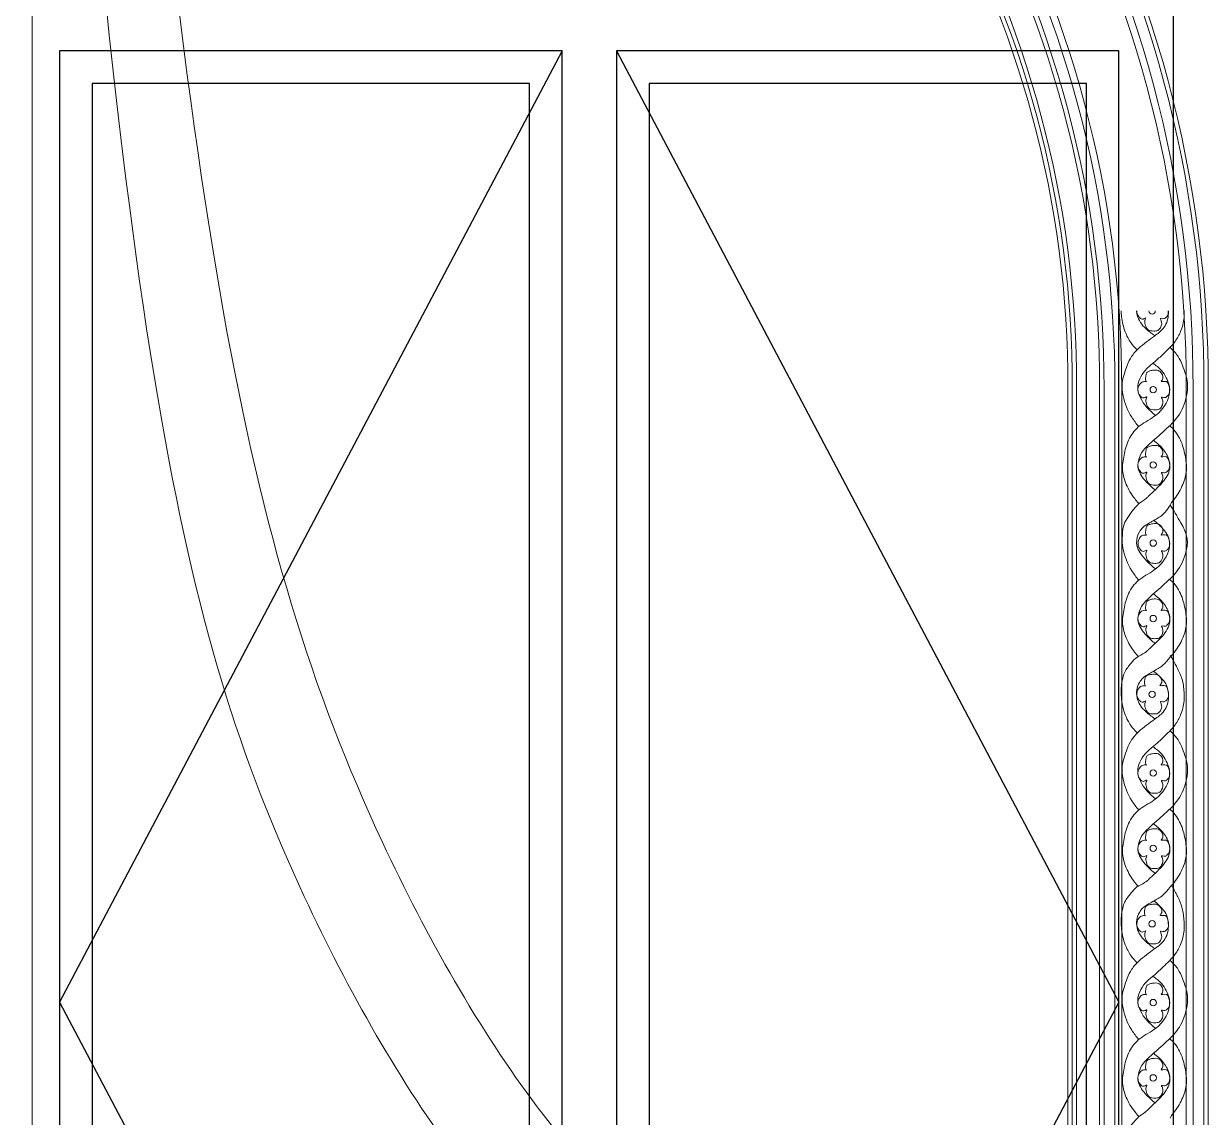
# Model space of a CAD drawing. Header units: millimetres. Extents: x -10942 to 92711, y -16583 to 30009.
# Drawn here: x 62339 to 63429, y 20231 to 21237 of the extents above; entities that cross this region are included whole.
import ezdxf
from ezdxf.lldxf.tags import DXFTag

# ---------------------------------------------------------------- set-up
doc = ezdxf.new("R2010")
doc.units = ezdxf.units.MM
doc.header["$LTSCALE"] = 1000
doc.header["$MEASUREMENT"] = 0
doc.linetypes.add('CENTERX2', pattern=[4, 2.5, -0.5, 0.5, -0.5])
for name, color, linetype in [('8', 8, 'Continuous'), ('Layer3', 3, 'Continuous'), ('Layer7', 8, 'Continuous'), ('WOOD', 23, 'Continuous'), ('WOOD 01', 34, 'Continuous')]:
    doc.layers.add(name, color=color, linetype=linetype)
doc.layers.add('Bronze', color=40, linetype='Continuous', lineweight=0)
doc.layers.add('Fabric', color=253, linetype='Continuous', lineweight=0)
tags = doc.linetypes.add('DASHED2', pattern=[0.375, 0.25, -0.125]).pattern_tags.tags
tags[6:7] = [DXFTag(74, 4), DXFTag(75, 0), DXFTag(340, '0'), DXFTag(46, 1.0), DXFTag(50, 0.0), DXFTag(44, 0.0), DXFTag(45, 0.0)]
tags[4:5] = [DXFTag(74, 4), DXFTag(75, 0), DXFTag(340, '0'), DXFTag(46, 1.0), DXFTag(50, 0.0), DXFTag(44, 0.0), DXFTag(45, 0.0)]

# ---------------------------------------------------------------- blocks, each defined once
blk = doc.blocks.new('curtain elev1')
at = {"layer": 'Fabric', "lineweight": 0}
for points, knots in [([(323481.5, -7345.6, 0), (323413.9, -8268.1, 0), (323344.9, -8615.8, 0), (323084.8, -9075.5, 0), (322864.5, -9251.8, 0), (322695, -9247.7, 0), (322592.4, -9229.4, 0), (322465.3, -9156.1, 0)], [399.730755, 399.730755, 399.730755, 399.730755, 756.841523, 881.937441, 1071.680382, 1208.200709, 1265.355331, 1265.355331, 1265.355331, 1265.355331]), ([(323423.6, -7348.4, 0), (323353.5, -8154.8, 0), (323289.9, -8535.9, 0), (323012.8, -9025.7, 0), (322792.5, -9202, 0), (322622.8, -9197.9, 0), (322519.9, -9179.5, 0), (322465.3, -9156.1, 0), (322465.3, -9156.1, 0), (322465.3, -9156.1, 0), (322465.3, -9156.1, 0)], [355.76469, 355.76469, 355.76469, 355.76469, 756.841523, 881.937441, 1071.680382, 1208.200709, 1265.782785, 1265.782785, 1265.782785, 1265.786307, 1265.786307, 1265.786307, 1265.786307])]:
    blk.add_open_spline(points, degree=3, knots=knots, dxfattribs=at)
blk = doc.blocks.new('brass accent')
at = {"layer": 'Bronze', "lineweight": 0}
for centre in [(317084.5, 116087.7, 0), (317084.5, 116018.4, 0), (317084.5, 115877.1, 0), (317083.5, 115807.4, 0), (317084.5, 115734.9, 0), (317084.5, 115665.6, 0), (317083.5, 115596.2, 0), (317084.5, 115523.7, 0), (317084.5, 115454.4, 0)]:
    blk.add_circle(centre, 2.9, dxfattribs=at)
for centre, start, end in [((317083.5, 116160.2, 0), 180, 0), ((317084.5, 115946.5, 0), 0, 180), ((317084.5, 115946.5, 0), 180, 0)]:
    blk.add_arc(centre, 2.9, start, end, dxfattribs=at)
for points, knots in [([(317069.4, 116160.2, 0), (317069.4, 116159.4, 0), (317069.7, 116157.4, 0), (317071, 116155, 0), (317073, 116152.6, 0), (317075.3, 116152.3, 0), (317078, 116154.2, 0), (317076.2, 116150.6, 0), (317077, 116147.4, 0), (317079.4, 116141.9, 0), (317084.6, 116141.6, 0), (317088.8, 116141.7, 0), (317092.2, 116145.7, 0), (317093, 116149.6, 0), (317090.4, 116154, 0), (317093.9, 116152.5, 0), (317096.3, 116153.9, 0), (317098.5, 116156.6, 0), (317098.7, 116159, 0), (317098.6, 116160.2, 0)], [0.665175, 0.665175, 0.665175, 0.665175, 0.752433, 0.872037, 0.945922, 1.061004, 1.113314, 1.158119, 1.342355, 1.522189, 1.695788, 1.830249, 1.946701, 2.195177, 2.248456, 2.330579, 2.429673, 2.544778, 2.671766, 2.671766, 2.671766, 2.671766]), ([(317078.3, 116094.9, 0), (317078.3, 116094.9, 0), (317077.2, 116095.3, 0), (317074.4, 116095.1, 0), (317071.7, 116092.6, 0), (317070.3, 116089.1, 0), (317070.4, 116085.3, 0), (317072, 116082.4, 0), (317074, 116080.1, 0), (317076.4, 116079.8, 0), (317079, 116081.7, 0), (317077.2, 116078.1, 0), (317078, 116074.8, 0), (317080.5, 116069.3, 0), (317085.6, 116069.1, 0), (317089.9, 116069.2, 0), (317093.2, 116073.1, 0), (317094.1, 116077.1, 0), (317091.4, 116081.5, 0), (317094.9, 116079.9, 0), (317097.4, 116081.3, 0), (317100.2, 116084.9, 0), (317099.6, 116089.6, 0), (317098.3, 116093.3, 0), (317096.7, 116096.4, 0), (317090.3, 116094.2, 0), (317094.3, 116097.9, 0), (317093.1, 116102.5, 0), (317089, 116106, 0), (317084.5, 116105.8, 0), (317080.9, 116105, 0), (317078.2, 116103.5, 0), (317077.7, 116100, 0), (317077.2, 116097, 0), (317078.1, 116095.3, 0), (317078.3, 116094.9, 0)], [0.24272, 0.24272, 0.24272, 0.24272, 0.245099, 0.367364, 0.497961, 0.61241, 0.752433, 0.872037, 0.945922, 1.061004, 1.113314, 1.158119, 1.342355, 1.522189, 1.695788, 1.830249, 1.946701, 2.195177, 2.248456, 2.330579, 2.429673, 2.544778, 2.780351, 2.872208, 2.950204, 3.124017, 3.171862, 3.390176, 3.520988, 3.708938, 3.82401, 3.909457, 4.005815, 4.170543, 4.207777, 4.207777, 4.207777, 4.207777]), ([(317078.3, 116025.6, 0), (317078.3, 116025.6, 0), (317077.2, 116026, 0), (317074.4, 116025.8, 0), (317071.7, 116023.3, 0), (317070.3, 116019.7, 0), (317070.4, 116016, 0), (317072, 116013.1, 0), (317074, 116010.7, 0), (317076.4, 116010.5, 0), (317079, 116012.4, 0), (317077.2, 116008.8, 0), (317078, 116005.5, 0), (317080.5, 116000, 0), (317085.6, 115999.8, 0), (317089.9, 115999.9, 0), (317093.2, 116003.8, 0), (317094.1, 116007.8, 0), (317091.4, 116012.2, 0), (317094.9, 116010.6, 0), (317097.4, 116012, 0), (317100.2, 116015.6, 0), (317099.6, 116020.3, 0), (317098.3, 116023.9, 0), (317096.7, 116027.1, 0), (317090.3, 116024.9, 0), (317094.3, 116028.6, 0), (317093.1, 116033.2, 0), (317089, 116036.7, 0), (317084.5, 116036.4, 0), (317080.9, 116035.7, 0), (317078.2, 116034.2, 0), (317077.7, 116030.7, 0), (317077.2, 116027.7, 0), (317078.1, 116025.9, 0), (317078.3, 116025.6, 0)], [0.24272, 0.24272, 0.24272, 0.24272, 0.245099, 0.367364, 0.497961, 0.61241, 0.752433, 0.872037, 0.945922, 1.061004, 1.113314, 1.158119, 1.342355, 1.522189, 1.695788, 1.830249, 1.946701, 2.195177, 2.248456, 2.330579, 2.429673, 2.544778, 2.780351, 2.872208, 2.950204, 3.124017, 3.171862, 3.390176, 3.520988, 3.708938, 3.82401, 3.909457, 4.005815, 4.170543, 4.207777, 4.207777, 4.207777, 4.207777]), ([(317099.7, 115946.5, 0), (317099.6, 115947.5, 0), (317099.2, 115949.5, 0), (317098.3, 115952, 0), (317096.7, 115955.2, 0), (317090.3, 115953, 0), (317094.3, 115956.7, 0), (317093.1, 115961.3, 0), (317089, 115964.7, 0), (317084.5, 115964.5, 0), (317080.9, 115963.7, 0), (317078.2, 115962.3, 0), (317077.7, 115958.7, 0), (317077.2, 115955.8, 0), (317078.1, 115954, 0), (317078.3, 115953.7, 0)], [2.671766, 2.671766, 2.671766, 2.671766, 2.780351, 2.872208, 2.950204, 3.124017, 3.171862, 3.390176, 3.520988, 3.708938, 3.82401, 3.909457, 4.005815, 4.170543, 4.207777, 4.207777, 4.207777, 4.207777]), ([(317078.3, 115953.7, 0), (317078.3, 115953.7, 0), (317077.2, 115954.1, 0), (317074.4, 115953.9, 0), (317071.7, 115951.3, 0), (317070.7, 115948.6, 0), (317070.5, 115947, 0), (317070.5, 115946.5, 0)], [0.2427204, 0.2427204, 0.2427204, 0.2427204, 0.2450992, 0.367364, 0.4979612, 0.61241, 0.6651752, 0.6651752, 0.6651752, 0.6651752]), ([(317070.5, 115946.5, 0), (317070.4, 115945.6, 0), (317070.7, 115943.6, 0), (317072, 115941.2, 0), (317074, 115938.8, 0), (317076.4, 115938.6, 0), (317079, 115940.4, 0), (317077.2, 115936.8, 0), (317078, 115933.6, 0), (317080.5, 115928.1, 0), (317085.6, 115927.8, 0), (317089.9, 115927.9, 0), (317093.2, 115931.9, 0), (317094.1, 115935.8, 0), (317091.4, 115940.2, 0), (317094.9, 115938.7, 0), (317097.4, 115940.1, 0), (317099.5, 115942.8, 0), (317099.7, 115945.2, 0), (317099.7, 115946.5, 0)], [0.665175, 0.665175, 0.665175, 0.665175, 0.752433, 0.872037, 0.945922, 1.061004, 1.113314, 1.158119, 1.342355, 1.522189, 1.695788, 1.830249, 1.946701, 2.195177, 2.248456, 2.330579, 2.429673, 2.544778, 2.671766, 2.671766, 2.671766, 2.671766]), ([(317078.3, 115884.4, 0), (317078.3, 115884.4, 0), (317077.2, 115884.8, 0), (317074.4, 115884.6, 0), (317071.7, 115882, 0), (317070.3, 115878.5, 0), (317070.4, 115874.7, 0), (317072, 115871.9, 0), (317074, 115869.5, 0), (317076.4, 115869.2, 0), (317079, 115871.1, 0), (317077.2, 115867.5, 0), (317078, 115864.2, 0), (317080.5, 115858.8, 0), (317085.6, 115858.5, 0), (317089.9, 115858.6, 0), (317093.2, 115862.6, 0), (317094.1, 115866.5, 0), (317091.4, 115870.9, 0), (317094.9, 115869.4, 0), (317097.4, 115870.8, 0), (317100.2, 115874.4, 0), (317099.6, 115879.1, 0), (317098.3, 115882.7, 0), (317096.7, 115885.9, 0), (317090.3, 115883.7, 0), (317094.3, 115887.4, 0), (317093.1, 115892, 0), (317089, 115895.4, 0), (317084.5, 115895.2, 0), (317080.9, 115894.4, 0), (317078.2, 115892.9, 0), (317077.7, 115889.4, 0), (317077.2, 115886.4, 0), (317078.1, 115884.7, 0), (317078.3, 115884.4, 0)], [0.24272, 0.24272, 0.24272, 0.24272, 0.245099, 0.367364, 0.497961, 0.61241, 0.752433, 0.872037, 0.945922, 1.061004, 1.113314, 1.158119, 1.342355, 1.522189, 1.695788, 1.830249, 1.946701, 2.195177, 2.248456, 2.330579, 2.429673, 2.544778, 2.780351, 2.872208, 2.950204, 3.124017, 3.171862, 3.390176, 3.520988, 3.708938, 3.82401, 3.909457, 4.005815, 4.170543, 4.207777, 4.207777, 4.207777, 4.207777]), ([(317077.3, 115815, 0), (317077.3, 115815, 0), (317076.2, 115815.4, 0), (317073.4, 115815.2, 0), (317070.7, 115812.7, 0), (317069.3, 115809.2, 0), (317069.4, 115805.4, 0), (317071, 115802.5, 0), (317073, 115800.2, 0), (317075.3, 115799.9, 0), (317078, 115801.8, 0), (317076.2, 115798.2, 0), (317077, 115794.9, 0), (317079.4, 115789.4, 0), (317084.6, 115789.2, 0), (317088.8, 115789.3, 0), (317092.2, 115793.3, 0), (317093, 115797.2, 0), (317090.4, 115801.6, 0), (317093.9, 115800, 0), (317096.3, 115801.4, 0), (317099.2, 115805, 0), (317098.5, 115809.8, 0), (317097.3, 115813.4, 0), (317095.7, 115816.5, 0), (317089.3, 115814.3, 0), (317093.2, 115818, 0), (317092.1, 115822.6, 0), (317088, 115826.1, 0), (317083.4, 115825.9, 0), (317079.9, 115825.1, 0), (317077.1, 115823.6, 0), (317076.6, 115820.1, 0), (317076.2, 115817.1, 0), (317077.1, 115815.4, 0), (317077.2, 115815, 0)], [0.24272, 0.24272, 0.24272, 0.24272, 0.245099, 0.367364, 0.497961, 0.61241, 0.752433, 0.872037, 0.945922, 1.061004, 1.113314, 1.158119, 1.342355, 1.522189, 1.695788, 1.830249, 1.946701, 2.195177, 2.248456, 2.330579, 2.429673, 2.544778, 2.780351, 2.872208, 2.950204, 3.124017, 3.171862, 3.390176, 3.520988, 3.708938, 3.82401, 3.909457, 4.005815, 4.170543, 4.207777, 4.207777, 4.207777, 4.207777]), ([(317078.3, 115742.1, 0), (317078.3, 115742.1, 0), (317077.2, 115742.5, 0), (317074.4, 115742.3, 0), (317071.7, 115739.8, 0), (317070.3, 115736.2, 0), (317070.4, 115732.4, 0), (317072, 115729.6, 0), (317074, 115727.2, 0), (317076.4, 115727, 0), (317079, 115728.9, 0), (317077.2, 115725.3, 0), (317078, 115722, 0), (317080.5, 115716.5, 0), (317085.6, 115716.2, 0), (317089.9, 115716.4, 0), (317093.2, 115720.3, 0), (317094.1, 115724.3, 0), (317091.4, 115728.7, 0), (317094.9, 115727.1, 0), (317097.4, 115728.5, 0), (317100.2, 115732.1, 0), (317099.6, 115736.8, 0), (317098.3, 115740.4, 0), (317096.7, 115743.6, 0), (317090.3, 115741.4, 0), (317094.3, 115745.1, 0), (317093.1, 115749.7, 0), (317089, 115753.2, 0), (317084.5, 115752.9, 0), (317080.9, 115752.2, 0), (317078.2, 115750.7, 0), (317077.7, 115747.2, 0), (317077.2, 115744.2, 0), (317078.1, 115742.4, 0), (317078.3, 115742.1, 0)], [0.24272, 0.24272, 0.24272, 0.24272, 0.245099, 0.367364, 0.497961, 0.61241, 0.752433, 0.872037, 0.945922, 1.061004, 1.113314, 1.158119, 1.342355, 1.522189, 1.695788, 1.830249, 1.946701, 2.195177, 2.248456, 2.330579, 2.429673, 2.544778, 2.780351, 2.872208, 2.950204, 3.124017, 3.171862, 3.390176, 3.520988, 3.708938, 3.82401, 3.909457, 4.005815, 4.170543, 4.207777, 4.207777, 4.207777, 4.207777]), ([(317078.3, 115672.8, 0), (317078.3, 115672.8, 0), (317077.2, 115673.2, 0), (317074.4, 115673, 0), (317071.7, 115670.5, 0), (317070.3, 115666.9, 0), (317070.4, 115663.1, 0), (317072, 115660.3, 0), (317074, 115657.9, 0), (317076.4, 115657.7, 0), (317079, 115659.5, 0), (317077.2, 115655.9, 0), (317078, 115652.7, 0), (317080.5, 115647.2, 0), (317085.6, 115646.9, 0), (317089.9, 115647.1, 0), (317093.2, 115651, 0), (317094.1, 115654.9, 0), (317091.4, 115659.4, 0), (317094.9, 115657.8, 0), (317097.4, 115659.2, 0), (317100.2, 115662.8, 0), (317099.6, 115667.5, 0), (317098.3, 115671.1, 0), (317096.7, 115674.3, 0), (317090.3, 115672.1, 0), (317094.3, 115675.8, 0), (317093.1, 115680.4, 0), (317089, 115683.9, 0), (317084.5, 115683.6, 0), (317080.9, 115682.9, 0), (317078.2, 115681.4, 0), (317077.7, 115677.9, 0), (317077.2, 115674.9, 0), (317078.1, 115673.1, 0), (317078.3, 115672.8, 0)], [0.24272, 0.24272, 0.24272, 0.24272, 0.245099, 0.367364, 0.497961, 0.61241, 0.752433, 0.872037, 0.945922, 1.061004, 1.113314, 1.158119, 1.342355, 1.522189, 1.695788, 1.830249, 1.946701, 2.195177, 2.248456, 2.330579, 2.429673, 2.544778, 2.780351, 2.872208, 2.950204, 3.124017, 3.171862, 3.390176, 3.520988, 3.708938, 3.82401, 3.909457, 4.005815, 4.170543, 4.207777, 4.207777, 4.207777, 4.207777]), ([(317077.3, 115603.4, 0), (317077.3, 115603.5, 0), (317076.2, 115603.9, 0), (317073.4, 115603.7, 0), (317070.7, 115601.1, 0), (317069.3, 115597.6, 0), (317069.4, 115593.8, 0), (317071, 115591, 0), (317073, 115588.6, 0), (317075.3, 115588.3, 0), (317078, 115590.2, 0), (317076.2, 115586.6, 0), (317077, 115583.3, 0), (317079.4, 115577.9, 0), (317084.6, 115577.6, 0), (317088.8, 115577.7, 0), (317092.2, 115581.7, 0), (317093, 115585.6, 0), (317090.4, 115590, 0), (317093.9, 115588.5, 0), (317096.3, 115589.8, 0), (317099.2, 115593.5, 0), (317098.5, 115598.2, 0), (317097.3, 115601.8, 0), (317095.7, 115605, 0), (317089.3, 115602.8, 0), (317093.2, 115606.5, 0), (317092.1, 115611, 0), (317088, 115614.5, 0), (317083.4, 115614.3, 0), (317079.9, 115613.5, 0), (317077.1, 115612, 0), (317076.6, 115608.5, 0), (317076.2, 115605.5, 0), (317077.1, 115603.8, 0), (317077.2, 115603.5, 0)], [0.24272, 0.24272, 0.24272, 0.24272, 0.245099, 0.367364, 0.497961, 0.61241, 0.752433, 0.872037, 0.945922, 1.061004, 1.113314, 1.158119, 1.342355, 1.522189, 1.695788, 1.830249, 1.946701, 2.195177, 2.248456, 2.330579, 2.429673, 2.544778, 2.780351, 2.872208, 2.950204, 3.124017, 3.171862, 3.390176, 3.520988, 3.708938, 3.82401, 3.909457, 4.005815, 4.170543, 4.207777, 4.207777, 4.207777, 4.207777]), ([(317078.3, 115530.9, 0), (317078.3, 115530.9, 0), (317077.2, 115531.3, 0), (317074.4, 115531.1, 0), (317071.7, 115528.6, 0), (317070.3, 115525, 0), (317070.4, 115521.3, 0), (317072, 115518.4, 0), (317074, 115516, 0), (317076.4, 115515.8, 0), (317079, 115517.7, 0), (317077.2, 115514.1, 0), (317078, 115510.8, 0), (317080.5, 115505.3, 0), (317085.6, 115505.1, 0), (317089.9, 115505.2, 0), (317093.2, 115509.1, 0), (317094.1, 115513.1, 0), (317091.4, 115517.5, 0), (317094.9, 115515.9, 0), (317097.4, 115517.3, 0), (317100.2, 115520.9, 0), (317099.6, 115525.6, 0), (317098.3, 115529.2, 0), (317096.7, 115532.4, 0), (317090.3, 115530.2, 0), (317094.3, 115533.9, 0), (317093.1, 115538.5, 0), (317089, 115542, 0), (317084.5, 115541.7, 0), (317080.9, 115541, 0), (317078.2, 115539.5, 0), (317077.7, 115536, 0), (317077.2, 115533, 0), (317078.1, 115531.2, 0), (317078.3, 115530.9, 0)], [0.24272, 0.24272, 0.24272, 0.24272, 0.245099, 0.367364, 0.497961, 0.61241, 0.752433, 0.872037, 0.945922, 1.061004, 1.113314, 1.158119, 1.342355, 1.522189, 1.695788, 1.830249, 1.946701, 2.195177, 2.248456, 2.330579, 2.429673, 2.544778, 2.780351, 2.872208, 2.950204, 3.124017, 3.171862, 3.390176, 3.520988, 3.708938, 3.82401, 3.909457, 4.005815, 4.170543, 4.207777, 4.207777, 4.207777, 4.207777]), ([(317078.3, 115461.6, 0), (317078.3, 115461.6, 0), (317077.2, 115462, 0), (317074.4, 115461.8, 0), (317071.7, 115459.3, 0), (317070.3, 115455.7, 0), (317070.4, 115451.9, 0), (317072, 115449.1, 0), (317074, 115446.7, 0), (317076.4, 115446.5, 0), (317079, 115448.4, 0), (317077.2, 115444.7, 0), (317078, 115441.5, 0), (317080.5, 115436, 0), (317085.6, 115435.7, 0), (317089.9, 115435.9, 0), (317093.2, 115439.8, 0), (317094.1, 115443.8, 0), (317091.4, 115448.2, 0), (317094.9, 115446.6, 0), (317097.4, 115448, 0), (317100.2, 115451.6, 0), (317099.6, 115456.3, 0), (317098.3, 115459.9, 0), (317096.7, 115463.1, 0), (317090.3, 115460.9, 0), (317094.3, 115464.6, 0), (317093.1, 115469.2, 0), (317089, 115472.7, 0), (317084.5, 115472.4, 0), (317080.9, 115471.7, 0), (317078.2, 115470.2, 0), (317077.7, 115466.7, 0), (317077.2, 115463.7, 0), (317078.1, 115461.9, 0), (317078.3, 115461.6, 0)], [0.24272, 0.24272, 0.24272, 0.24272, 0.245099, 0.367364, 0.497961, 0.61241, 0.752433, 0.872037, 0.945922, 1.061004, 1.113314, 1.158119, 1.342355, 1.522189, 1.695788, 1.830249, 1.946701, 2.195177, 2.248456, 2.330579, 2.429673, 2.544778, 2.780351, 2.872208, 2.950204, 3.124017, 3.171862, 3.390176, 3.520988, 3.708938, 3.82401, 3.909457, 4.005815, 4.170543, 4.207777, 4.207777, 4.207777, 4.207777])]:
    blk.add_open_spline(points, degree=3, knots=knots, dxfattribs=at)
at = {"layer": 'WOOD', "lineweight": 0}
for points, knots in [([(317055, 116160.2, 0), (317055, 116158.5, 0), (317055.5, 116151.9, 0), (317057.8, 116141.8, 0), (317063.1, 116131.4, 0), (317067.5, 116126.4, 0), (317069.6, 116124.3, 0)], [1.316854, 1.316854, 1.316854, 1.316854, 1.496468, 1.998987, 2.380781, 2.689248, 2.689248, 2.689248, 2.689248]), ([(317098.4, 116160.2, 0), (317098.4, 116158.9, 0), (317098.4, 116152.9, 0), (317095.3, 116143.9, 0), (317084.4, 116136.3, 0), (317071.8, 116127.1, 0), (317064.3, 116118.5, 0), (317061, 116111.3, 0), (317057.5, 116102, 0), (317055.4, 116092.4, 0), (317056.9, 116078.3, 0), (317062, 116065.7, 0), (317068.7, 116056.5, 0), (317071.2, 116053.6, 0)], [1.339474, 1.339474, 1.339474, 1.339474, 1.496468, 1.998987, 2.380781, 2.959233, 3.345171, 3.70483, 3.981012, 4.228697, 4.629229, 5.39027, 5.739901, 5.739901, 5.739901, 5.739901]), ([(317069.2, 116160.2, 0), (317069.2, 116159, 0), (317069.9, 116152.6, 0), (317076.6, 116144.1, 0), (317083, 116139.5, 0), (317086, 116137.4, 0)], [1.3741076, 1.3741076, 1.3741076, 1.3741076, 1.4964678, 1.9989867, 2.3646844, 2.3646844, 2.3646844, 2.3646844]), ([(317113, 116160.2, 0), (317113.1, 116158.2, 0), (317113, 116151.4, 0), (317110.6, 116142.2, 0), (317104.1, 116130.3, 0), (317094.9, 116121.7, 0), (317086.1, 116113.3, 0), (317079.2, 116108.3, 0), (317072.7, 116100.2, 0), (317069.2, 116089.5, 0), (317073, 116076.9, 0), (317081, 116068.4, 0), (317086.7, 116064, 0)], [1.266036, 1.266036, 1.266036, 1.266036, 1.496468, 1.998987, 2.380781, 2.959233, 3.345171, 3.70483, 3.981012, 4.228697, 4.629229, 5.37691, 5.37691, 5.37691, 5.37691]), ([(317099.9, 116126.6, 0), (317100.2, 116126.4, 0), (317103.3, 116123.6, 0), (317107.7, 116118.5, 0), (317111, 116111.3, 0), (317114.5, 116102, 0), (317116.7, 116092.4, 0), (317115.1, 116078.3, 0), (317109.2, 116063.7, 0), (317096.6, 116051.4, 0), (317079.8, 116036.8, 0), (317072.8, 116029.7, 0), (317068.3, 116015, 0), (317077.5, 116002.9, 0), (317083.6, 115997.5, 0), (317086.2, 115995.4, 0)], [2.923962, 2.923962, 2.923962, 2.923962, 2.959233, 3.345171, 3.70483, 3.981012, 4.228697, 4.629229, 5.39027, 5.986881, 6.507858, 7.008636, 7.490853, 7.950217, 8.304186, 8.304186, 8.304186, 8.304186]), ([(317084.2, 116112, 0), (317087, 116109.9, 0), (317092.1, 116106.4, 0), (317096.6, 116099, 0), (317100.1, 116090.7, 0), (317099.2, 116076.4, 0), (317087.2, 116062.5, 0), (317070.5, 116055, 0), (317060.9, 116041.7, 0), (317057.5, 116027.6, 0), (317055.3, 116013.6, 0), (317059.4, 115999.7, 0), (317065.1, 115990, 0), (317069.5, 115984.9, 0), (317071.4, 115982.8, 0)], [3.346929, 3.346929, 3.346929, 3.346929, 3.70483, 3.981012, 4.228697, 4.629229, 5.39027, 5.986881, 6.507858, 7.008636, 7.490853, 7.950217, 8.476278, 8.642879, 8.642879, 8.642879, 8.642879]), ([(317099.6, 116054.5, 0), (317100, 116054.2, 0), (317104.1, 116050.5, 0), (317110.5, 116041.7, 0), (317113.9, 116027.6, 0), (317116.1, 116013.6, 0), (317112, 115999.7, 0), (317106.4, 115990.1, 0), (317102.2, 115985.1, 0), (317100, 115981.4, 0)], [5.933766, 5.933766, 5.933766, 5.933766, 5.986881, 6.507858, 7.008636, 7.490853, 7.950217, 8.476278, 8.626185, 8.626185, 8.626185, 8.626185]), ([(317084.8, 116041.1, 0), (317086.5, 116039.7, 0), (317092.2, 116035.1, 0), (317097.6, 116028.2, 0), (317101.7, 116015.2, 0), (317093.3, 116001.3, 0), (317082.5, 115992.2, 0), (317078.3, 115987.6, 0), (317071.4, 115982.8, 0)], [6.300023, 6.300023, 6.300023, 6.300023, 6.507858, 7.008636, 7.490853, 7.950217, 8.476278, 8.628462, 8.628462, 8.628462, 8.628462]), ([(317071.4, 115982.8, 0), (317067.3, 115978.7, 0), (317063.6, 115974.2, 0), (317058.8, 115966.6, 0), (317056.4, 115961.7, 0), (317056, 115952.6, 0), (317056, 115946.5, 0)], [0, 0, 0, 0, 0.265218, 0.610462, 1.007411, 1.316854, 1.316854, 1.316854, 1.316854]), ([(317100, 115981.4, 0), (317095.1, 115973.5, 0), (317086.2, 115967.7, 0), (317078.4, 115964.1, 0), (317071.3, 115958.1, 0), (317069.1, 115950.2, 0), (317069.2, 115946.5, 0)], [0.051478, 0.051478, 0.051478, 0.051478, 0.265218, 0.610462, 1.007411, 1.374108, 1.374108, 1.374108, 1.374108]), ([(317100, 115981.4, 0), (317104, 115975.8, 0), (317107.1, 115969.8, 0), (317111.4, 115962.7, 0), (317113.3, 115958.7, 0), (317115.6, 115952.5, 0), (317116, 115946.5, 0)], [0.062674, 0.062674, 0.062674, 0.062674, 0.265218, 0.610462, 1.007411, 1.266036, 1.266036, 1.266036, 1.266036]), ([(317085.2, 115967.5, 0), (317088.5, 115964.8, 0), (317093.8, 115959.4, 0), (317097, 115955.4, 0), (317099.2, 115951.1, 0), (317099.6, 115946.5, 0)], [0.323924, 0.323924, 0.323924, 0.323924, 0.610462, 1.007411, 1.339474, 1.339474, 1.339474, 1.339474]), ([(317099.6, 115946.5, 0), (317099.7, 115944, 0), (317098.2, 115934, 0), (317087.2, 115921.2, 0), (317070.5, 115913.7, 0), (317060.9, 115900.5, 0), (317057.5, 115886.3, 0), (317055.3, 115872.3, 0), (317059.4, 115858.4, 0), (317065.2, 115848.6, 0), (317069.7, 115843.4, 0), (317071, 115842, 0)], [4.376299, 4.376299, 4.376299, 4.376299, 4.629229, 5.39027, 5.986881, 6.507858, 7.008636, 7.490853, 7.950217, 8.476278, 8.663685, 8.663685, 8.663685, 8.663685]), ([(317056, 115946.5, 0), (317056.2, 115944.6, 0), (317057.6, 115935.3, 0), (317062, 115924.5, 0), (317068.7, 115915.2, 0), (317071.2, 115912.4, 0)], [4.437571, 4.437571, 4.437571, 4.437571, 4.629229, 5.39027, 5.739901, 5.739901, 5.739901, 5.739901]), ([(317069.2, 115946.5, 0), (317070, 115941.1, 0), (317073.9, 115934.7, 0), (317081, 115927.2, 0), (317086.7, 115922.7, 0)], [4.353645, 4.353645, 4.353645, 4.353645, 4.629229, 5.37691, 5.37691, 5.37691, 5.37691]), ([(317116, 115946.5, 0), (317115.8, 115944.6, 0), (317114.4, 115935.3, 0), (317109.2, 115922.4, 0), (317096.6, 115910.2, 0), (317079.8, 115895.6, 0), (317072.8, 115888.4, 0), (317068.3, 115873.7, 0), (317077.5, 115861.6, 0), (317083.6, 115856.3, 0), (317086.2, 115854.1, 0)], [4.437571, 4.437571, 4.437571, 4.437571, 4.629229, 5.39027, 5.986881, 6.507858, 7.008636, 7.490853, 7.950217, 8.304186, 8.304186, 8.304186, 8.304186]), ([(317099.6, 115913.3, 0), (317100, 115912.9, 0), (317104.1, 115909.3, 0), (317110.5, 115900.5, 0), (317113.9, 115886.3, 0), (317116.1, 115872.3, 0), (317112, 115858.4, 0), (317106.2, 115848.6, 0), (317101.7, 115843.4, 0), (317100.5, 115842, 0)], [5.933766, 5.933766, 5.933766, 5.933766, 5.986881, 6.507858, 7.008636, 7.490853, 7.950217, 8.476278, 8.663685, 8.663685, 8.663685, 8.663685]), ([(317084.8, 115899.8, 0), (317086.5, 115898.4, 0), (317092.2, 115893.8, 0), (317097.6, 115887, 0), (317101.7, 115873.9, 0), (317093.3, 115860, 0), (317082.5, 115851, 0), (317078.2, 115846.3, 0), (317070.4, 115841.7, 0)], [6.300023, 6.300023, 6.300023, 6.300023, 6.507858, 7.008636, 7.490853, 7.950217, 8.476278, 8.634087, 8.634087, 8.634087, 8.634087]), ([(317100.2, 115843, 0), (317104, 115836.8, 0), (317107.1, 115830.7, 0), (317111.4, 115821.6, 0), (317112.7, 115814, 0), (317113.5, 115800.8, 0), (317110.6, 115789.4, 0), (317104.1, 115777.5, 0), (317094.9, 115768.9, 0), (317086.1, 115760.4, 0), (317079.2, 115755.5, 0), (317072.7, 115747.4, 0), (317069.2, 115736.7, 0), (317073, 115724, 0), (317081, 115715.6, 0), (317086.7, 115711.2, 0)], [0.062674, 0.062674, 0.062674, 0.062674, 0.265218, 0.610462, 1.007411, 1.496468, 1.998987, 2.380781, 2.959233, 3.345171, 3.70483, 3.981012, 4.228697, 4.629229, 5.37691, 5.37691, 5.37691, 5.37691]), ([(317070.4, 115841.7, 0), (317067.3, 115840.1, 0), (317063.6, 115835.5, 0), (317057.5, 115827.8, 0), (317054.7, 115815.9, 0), (317054.9, 115802.4, 0), (317057.8, 115789.4, 0), (317063.1, 115779, 0), (317067.5, 115774, 0), (317069.6, 115771.9, 0)], [0, 0, 0, 0, 0.265218, 0.610462, 1.007411, 1.496468, 1.998987, 2.380781, 2.689248, 2.689248, 2.689248, 2.689248]), ([(317100.5, 115842, 0), (317095.1, 115834.9, 0), (317086.2, 115829.1, 0), (317078.4, 115825.4, 0), (317070.5, 115818.8, 0), (317067.4, 115803.4, 0), (317076.6, 115791.6, 0), (317083, 115787.1, 0), (317086, 115784.9, 0)], [0.051478, 0.051478, 0.051478, 0.051478, 0.265218, 0.610462, 1.007411, 1.496468, 1.998987, 2.364684, 2.364684, 2.364684, 2.364684]), ([(317085.2, 115828.5, 0), (317088.5, 115825.8, 0), (317093.8, 115820.4, 0), (317097.5, 115815.7, 0), (317099.8, 115802.9, 0), (317095.3, 115791.1, 0), (317084.4, 115783.5, 0), (317071.8, 115774.3, 0), (317064.3, 115765.7, 0), (317061, 115758.5, 0), (317057.5, 115749.1, 0), (317055.4, 115739.6, 0), (317056.9, 115725.5, 0), (317062, 115712.9, 0), (317068.7, 115703.6, 0), (317071.2, 115700.8, 0)], [0.323924, 0.323924, 0.323924, 0.323924, 0.610462, 1.007411, 1.496468, 1.998987, 2.380781, 2.959233, 3.345171, 3.70483, 3.981012, 4.228697, 4.629229, 5.39027, 5.739901, 5.739901, 5.739901, 5.739901]), ([(317099.9, 115773.8, 0), (317100.2, 115773.6, 0), (317103.3, 115770.8, 0), (317107.7, 115765.7, 0), (317111, 115758.5, 0), (317114.5, 115749.1, 0), (317116.7, 115739.6, 0), (317115.1, 115725.5, 0), (317109.2, 115710.9, 0), (317096.6, 115698.6, 0), (317079.8, 115684, 0), (317072.8, 115676.8, 0), (317068.3, 115662.2, 0), (317077.5, 115650.1, 0), (317083.6, 115644.7, 0), (317086.2, 115642.5, 0)], [2.923962, 2.923962, 2.923962, 2.923962, 2.959233, 3.345171, 3.70483, 3.981012, 4.228697, 4.629229, 5.39027, 5.986881, 6.507858, 7.008636, 7.490853, 7.950217, 8.304186, 8.304186, 8.304186, 8.304186]), ([(317084.2, 115759.2, 0), (317087, 115757.1, 0), (317092.1, 115753.5, 0), (317096.6, 115746.2, 0), (317100.1, 115737.9, 0), (317099.2, 115723.6, 0), (317087.2, 115709.7, 0), (317070.5, 115702.1, 0), (317060.9, 115688.9, 0), (317057.5, 115674.7, 0), (317055.3, 115660.7, 0), (317059.4, 115646.8, 0), (317065.2, 115637, 0), (317069.7, 115631.8, 0), (317071, 115630.4, 0)], [3.346929, 3.346929, 3.346929, 3.346929, 3.70483, 3.981012, 4.228697, 4.629229, 5.39027, 5.986881, 6.507858, 7.008636, 7.490853, 7.950217, 8.476278, 8.663685, 8.663685, 8.663685, 8.663685]), ([(317099.6, 115701.7, 0), (317100, 115701.4, 0), (317104.1, 115697.7, 0), (317110.5, 115688.9, 0), (317113.9, 115674.7, 0), (317116.1, 115660.7, 0), (317112, 115646.8, 0), (317106.2, 115637, 0), (317101.7, 115631.8, 0), (317100.5, 115630.4, 0)], [5.933766, 5.933766, 5.933766, 5.933766, 5.986881, 6.507858, 7.008636, 7.490853, 7.950217, 8.476278, 8.663685, 8.663685, 8.663685, 8.663685]), ([(317084.8, 115688.3, 0), (317086.5, 115686.9, 0), (317092.2, 115682.2, 0), (317097.6, 115675.4, 0), (317101.7, 115662.4, 0), (317093.3, 115648.5, 0), (317082.5, 115639.4, 0), (317078.2, 115634.7, 0), (317069.7, 115630.4, 0)], [6.300023, 6.300023, 6.300023, 6.300023, 6.507858, 7.008636, 7.490853, 7.950217, 8.476278, 8.634087, 8.634087, 8.634087, 8.634087]), ([(317069.7, 115630.4, 0), (317067.3, 115628.5, 0), (317063.6, 115624, 0), (317057.5, 115616.2, 0), (317054.7, 115604.3, 0), (317054.9, 115590.9, 0), (317057.8, 115577.8, 0), (317063.1, 115567.4, 0), (317067.5, 115562.4, 0), (317069.6, 115560.3, 0)], [0, 0, 0, 0, 0.265218, 0.610462, 1.007411, 1.496468, 1.998987, 2.380781, 2.689248, 2.689248, 2.689248, 2.689248]), ([(317100.5, 115630.4, 0), (317095.1, 115623.3, 0), (317086.2, 115617.5, 0), (317078.4, 115613.9, 0), (317070.5, 115607.2, 0), (317067.4, 115591.8, 0), (317076.6, 115580.1, 0), (317083, 115575.5, 0), (317086, 115573.4, 0)], [0.051478, 0.051478, 0.051478, 0.051478, 0.265218, 0.610462, 1.007411, 1.496468, 1.998987, 2.364684, 2.364684, 2.364684, 2.364684]), ([(317102.3, 115630.4, 0), (317104.5, 115626.1, 0), (317107.9, 115620, 0), (317111.4, 115610.4, 0), (317112.7, 115602.8, 0), (317113.5, 115589.6, 0), (317110.6, 115578.2, 0), (317104.1, 115566.3, 0), (317094.9, 115557.7, 0), (317086.1, 115549.2, 0), (317079.2, 115544.3, 0), (317072.7, 115536.2, 0), (317069.2, 115525.5, 0), (317073, 115512.8, 0), (317081, 115504.4, 0), (317086.7, 115500, 0)], [0.016235, 0.016235, 0.016235, 0.016235, 0.265218, 0.610462, 1.007411, 1.496468, 1.998987, 2.380781, 2.959233, 3.345171, 3.70483, 3.981012, 4.228697, 4.629229, 5.37691, 5.37691, 5.37691, 5.37691]), ([(317085.2, 115617.3, 0), (317088.5, 115614.6, 0), (317093.8, 115609.2, 0), (317097.5, 115604.5, 0), (317099.4, 115591.8, 0), (317095.3, 115579.9, 0), (317084.4, 115572.3, 0), (317071.8, 115563.1, 0), (317064.3, 115554.5, 0), (317061, 115547.3, 0), (317057.5, 115537.9, 0), (317055.4, 115528.4, 0), (317056.9, 115514.3, 0), (317062, 115501.7, 0), (317068.7, 115492.4, 0), (317071.2, 115489.6, 0)], [0.323924, 0.323924, 0.323924, 0.323924, 0.610462, 1.007411, 1.496468, 1.998987, 2.380781, 2.959233, 3.345171, 3.70483, 3.981012, 4.228697, 4.629229, 5.39027, 5.739901, 5.739901, 5.739901, 5.739901]), ([(317099.9, 115562.6, 0), (317100.2, 115562.4, 0), (317103.3, 115559.6, 0), (317107.7, 115554.5, 0), (317111, 115547.3, 0), (317114.5, 115537.9, 0), (317116.7, 115528.4, 0), (317115.1, 115514.3, 0), (317109.2, 115499.7, 0), (317096.6, 115487.4, 0), (317079.8, 115472.8, 0), (317072.8, 115465.6, 0), (317068.3, 115451, 0), (317077.5, 115438.9, 0), (317083.6, 115433.5, 0), (317086.2, 115431.4, 0)], [2.923962, 2.923962, 2.923962, 2.923962, 2.959233, 3.345171, 3.70483, 3.981012, 4.228697, 4.629229, 5.39027, 5.986881, 6.507858, 7.008636, 7.490853, 7.950217, 8.304186, 8.304186, 8.304186, 8.304186]), ([(317084.2, 115548, 0), (317087, 115545.9, 0), (317092.1, 115542.3, 0), (317096.6, 115535, 0), (317100.1, 115526.7, 0), (317099.2, 115512.4, 0), (317087.2, 115498.5, 0), (317070.5, 115490.9, 0), (317060.9, 115477.7, 0), (317057.5, 115463.5, 0), (317055.3, 115449.5, 0), (317059.4, 115435.6, 0), (317065.1, 115426, 0), (317069.5, 115420.9, 0), (317071.4, 115418.8, 0)], [3.346929, 3.346929, 3.346929, 3.346929, 3.70483, 3.981012, 4.228697, 4.629229, 5.39027, 5.986881, 6.507858, 7.008636, 7.490853, 7.950217, 8.476278, 8.642879, 8.642879, 8.642879, 8.642879]), ([(317099.6, 115490.5, 0), (317100, 115490.2, 0), (317104.1, 115486.5, 0), (317110.5, 115477.7, 0), (317113.9, 115463.5, 0), (317116.1, 115449.5, 0), (317112, 115435.6, 0), (317106.4, 115426.1, 0), (317102.2, 115421.1, 0), (317100, 115417.4, 0)], [5.933766, 5.933766, 5.933766, 5.933766, 5.986881, 6.507858, 7.008636, 7.490853, 7.950217, 8.476278, 8.626185, 8.626185, 8.626185, 8.626185]), ([(317084.8, 115477.1, 0), (317086.5, 115475.7, 0), (317092.2, 115471, 0), (317097.6, 115464.2, 0), (317101.7, 115451.2, 0), (317093.3, 115437.3, 0), (317082.5, 115428.2, 0), (317078.3, 115423.6, 0), (317071.4, 115418.8, 0)], [6.300023, 6.300023, 6.300023, 6.300023, 6.507858, 7.008636, 7.490853, 7.950217, 8.476278, 8.628462, 8.628462, 8.628462, 8.628462]), ([(317071.4, 115418.8, 0), (317067.3, 115414.7, 0), (317063.6, 115410.2, 0), (317058.8, 115402.6, 0), (317056.4, 115397.7, 0), (317056, 115388.5, 0), (317056, 115382.4, 0)], [0, 0, 0, 0, 0.265218, 0.610462, 1.007411, 1.316854, 1.316854, 1.316854, 1.316854])]:
    blk.add_open_spline(points, degree=3, knots=knots, dxfattribs=at)
blk.add_open_spline([(317101.2, 115631.3, 0), (317101.6, 115631, 0), (317101.9, 115630.7, 0), (317102.3, 115630.4, 0)], degree=3, dxfattribs=at)

msp = doc.modelspace()

# ---------------------------------------------------------------- linework, layer by layer
at = {"layer": '8', "linetype": 'DASHED2', "ltscale": 200, "elevation": 0}
for points in [[(62834.1, 21212.1), (62371.6, 21212.1), (62371.6, 19461.6), (62834.1, 19461.6)], [(63346.6, 21212.1), (62884.1, 21212.1), (62884.1, 19461.6), (63346.6, 19461.6)], [(62804.1, 21182.1), (62401.6, 21182.1), (62401.6, 19491.6), (62804.1, 19491.6)], [(63316.6, 21182.1), (62914.1, 21182.1), (62914.1, 19491.6), (63316.6, 19491.6)]]:
    msp.add_lwpolyline(points, close=True, dxfattribs=at)
for points in [[(62834.1, 21212.1), (62371.6, 20336.8), (62834.1, 19461.6)], [(62884.1, 21212.1), (63346.6, 20336.8), (62884.1, 19461.6)]]:
    msp.add_lwpolyline(points, dxfattribs=at)
at = {"layer": 'Layer3', "elevation": 0}
msp.add_lwpolyline([(63396.6, 21262.1), (63396.6, 18862.1), (61296.6, 18862.1), (61296.6, 21262.1)], dxfattribs=at)
at = {"layer": 'Layer7', "linetype": 'CENTERX2', "lineweight": 0, "ltscale": 150}
msp.add_line((62346.3, 23545.5, 0), (62346.3, 18330.9, 0), dxfattribs=at)
at = {"layer": 'WOOD 01', "lineweight": 0, "ltscale": 500, "elevation": 0}
for points in [[(63428.8, 19067.1), (63428.8, 20901.2, 1.002257), (61262, 20901.2), (61262, 19067.1)], [(63424.8, 19067.1), (63424.8, 20901.2, 1.002261), (61266, 20901.2), (61266, 19067.1)], [(63414.8, 19067.1), (63414.8, 20901.2, 1.002271), (61276, 20901.2), (61276, 19067.1)], [(63408.5, 19067.1), (63408.5, 20901.3, 1.002278), (61282.3, 20901.3), (61282.3, 19067.1)], [(63349.1, 19067.1), (63349.1, 20901.3, 1.002344), (61341.7, 20901.3), (61341.7, 19067.1)], [(63342.8, 19067.1), (63342.8, 20901.3, 1.002352), (61348, 20901.3), (61348, 19067.1)], [(63332.8, 19067.1), (63332.8, 20901.3, 1.002364), (61358, 20901.3), (61358, 19067.1)], [(63328.8, 19067.1), (63328.8, 20901.3, 1.002369), (61362, 20901.3), (61362, 19067.1)], [(63307.6, 19067.1), (63307.6, 20901.4, 1.002395), (61383.3, 20901.4), (61383.3, 19067.1)], [(63303.6, 19067.1), (63303.6, 20901.4, 1.0024), (61387.3, 20901.4), (61387.3, 19067.1)], [(63299.6, 19067.1), (63299.6, 20901.4, 1.002405), (61391.3, 20901.4), (61391.3, 19067.1)]]:
    msp.add_lwpolyline(points, format="xyb", dxfattribs=at)

# ---------------------------------------------------------------- block references
at = {"xscale": -1}
msp.add_blockref('curtain elev1', (385843.9, 29207.3, 0), dxfattribs=at)
msp.add_blockref('brass accent', (-253706.4, -95187.4, 0))

doc.saveas('drawing.dxf')
